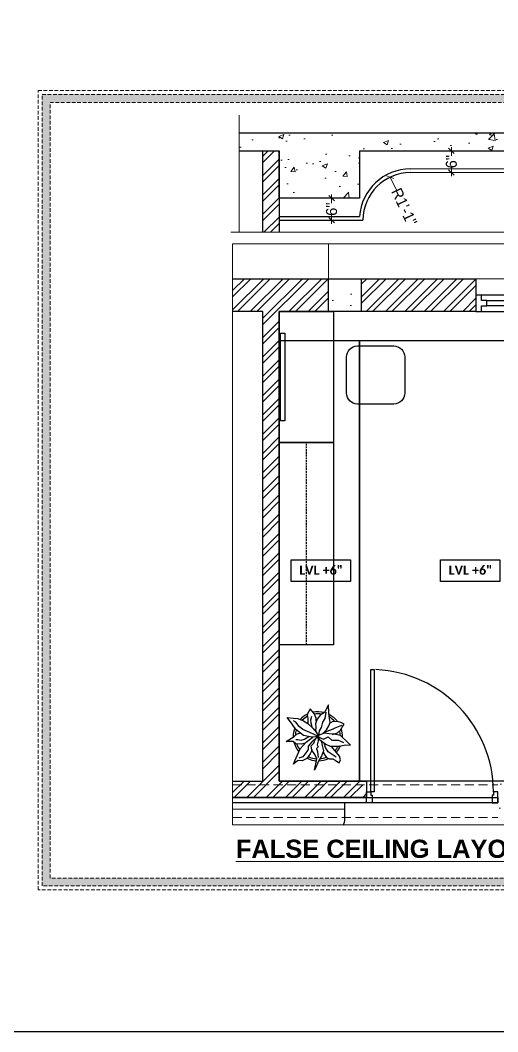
# Model space of a CAD drawing. Header units: millimetres. Extents: x 56222 to 3066687, y -650199 to -121287.
# Drawn here: x 134070.9 to 134202, y -183936.6 to -183658.8 of the extents above; entities that cross this region are included whole.
import ezdxf

# ---------------------------------------------------------------- set-up
doc = ezdxf.new("R2010")
doc.units = ezdxf.units.MM
doc.header["$MEASUREMENT"] = 0
doc.header["$PDMODE"] = 35
for name, pattern in [('DASHED', [0.75, 0.5, -0.25]), ('DASHED2', [0.375, 0.25, -0.125]), ('DASHEDX2', [1.5, 1, -0.5])]:
    doc.linetypes.add(name, pattern=pattern)
doc.layers.get('Defpoints').update_dxf_attribs({"color": 220})
for name, color, linetype in [('AR DOOR', 40, 'Continuous'), ('AR ELE-5', 134, 'Continuous'), ('AR HATCH-7', 7, 'Continuous'), ('Labels and Texts', 8, 'Continuous')]:
    doc.layers.add(name, color=color, linetype=linetype)
for name, color, linetype, lineweight in [('COLUMN', 1, 'Continuous', 30), ('DIM.', 250, 'Continuous', 13), ('Dimension', 10, 'DASHEDX2', 20), ('ELEVATION', 250, 'Continuous', 9), ('FURNITURE', 32, 'Continuous', 9), ('furniture dimensions', 1, 'DASHED', 0), ('FURNITURE-1', 252, 'Continuous', 13), ('GROUND FLOOR', 7, 'Continuous', 9), ('GROUND FLOOR  ( PLINE )', 251, 'Continuous', 30), ('Labelling', 1, 'Continuous', 25), ('NAME PLATE', 7, 'Continuous', 25), ('SECTION ( SLAB PLine )', 104, 'Continuous', 30), ('Text', 7, 'Continuous', 15), ('wall', 7, 'Continuous', 30), ('XX~SLAB ( BEAM )~ ( DIM )', 7, 'Continuous', 9)]:
    doc.layers.add(name, color=color, linetype=linetype, lineweight=lineweight)
doc.layers.add('XX~SLAB ( PLINE )', color=251, linetype='Continuous', plot=False)
doc.styles.add('century g', font='GOTHIC.TTF')
doc.styles.get("Standard").update_dxf_attribs({"font": 'arial.ttf', "height": 6})
doc.dimstyles.new('Archana', dxfattribs={"dimtxt": 2, "dimasz": 0.75, "dimexe": 0.5, "dimexo": 0.5, "dimgap": 0, "dimtad": 0, "dimzin": 0, "dimdsep": 46, "dimlunit": 4, "dimtxsty": 'century g', "dimblk": 'OBLIQUE', "dimcen": 0, "dimdle": 1, "dimclrd": 256, "dimclre": 256, "dimclrt": 256, "dimadec": 0, "dimazin": 0, "dimtfac": 1, "dimtofl": 0, "dimtmove": 1, "dimatfit": 3, "dimfxl": 1, "dimfxlon": 1, "dimtolj": 1, "dimtzin": 0, "dimlwd": -1, "dimlwe": -1, "dimarcsym": 0})
pattern_1 = [(50, (317.057, -275.161), (14.34520365, -1.2550427), [1.5, -16.5]), (355, (317.057, -275.161), (-2.7750267, 15.0438427), [1.2, -13.2]), (100.4514445, (318.252, -275.266), (11.5701769, 13.7887998), [1.2748038, -14.0228422]), (46.1842, (317.057, -271.161), (21.3448266, -3.3103856), [2.25, -24.75]), (96.635635, (318.835, -271.437), (18.693239, 19.482372), [1.9122068, -21.0342752]), (351.184164, (317.057, -271.16), (18.693239, 19.482372), [1.8, -19.8]), (21, (319.057, -272.161), (11.93814104, -8.0523778), [1.5, -16.5]), (326, (319.057, -272.161), (4.8663066, 14.5030009), [1.2, -13.2]), (71.451445, (320.051, -272.832), (16.8044475, 6.45062306), [1.2748038, -14.0228422]), (37.5, (317.0566, -275.161), (0.24319711, 6.65787708), [0, -13.04, 0, -13.4, 0, -13.25]), (7.5, (317.0566, -275.161), (5.26139075, 7.88823424), [0, -7.64, 0, -12.74, 0, -5.05]), (327.5, (312.5966, -275.161), (10.67644872, -0.45109743), [0, -5, 0, -15.6, 0, -20.7]), (317.5, (310.597, -275.161), (11.6637234, 2.00209965), [0, -6.5, 0, -10.36, 0, -14.7])]

# ---------------------------------------------------------------- blocks, each defined once
blk = doc.blocks.new('ARPLS010')
at = {"linetype": 'ByBlock'}
for p, q in [((0.179, 0.666), (0.121, 0.605)), ((0.174, 0.573), (0.179, 0.666)), ((-0.295, 0.42), (-0.302, 0.309)), ((-0.278, 0.467), (-0.295, 0.42)), ((-0.248, 0.54), (-0.278, 0.467)), ((-0.182, 0.493), (-0.248, 0.54)), ((-0.222, 0.484), (-0.164, 0.347)), ((-0.125, 0.459), (-0.182, 0.493)), ((-0.072, 0.404), (-0.125, 0.459)), ((-0.013, 0.459), (-0.044, 0.336)), ((0.121, 0.605), (-0.013, 0.459)), ((0.077, 0.412), (0.091, 0.447)), ((0.091, 0.447), (0.125, 0.522)), ((0.2, 0.432), (0.174, 0.573)), ((0.203, 0.352), (0.2, 0.432)), ((0.409, 0.44), (0.33, 0.38)), ((0.484, 0.459), (0.409, 0.44)), ((0.542, 0.434), (0.484, 0.459)), ((0.485, 0.354), (0.533, 0.42)), ((0.533, 0.42), (0.542, 0.434)), ((-0.469, 0.226), (-0.643, 0.216)), ((-0.643, 0.216), (-0.485, 0.134)), ((-0.362, 0.24), (-0.469, 0.226)), ((-0.278, 0.254), (-0.362, 0.24)), ((-0.302, 0.309), (-0.276, 0.258)), ((-0.21, 0.227), (-0.278, 0.254)), ((-0.132, 0.18), (-0.21, 0.227)), ((-0.164, 0.347), (-0.139, 0.295)), ((-0.139, 0.295), (-0.08, 0.131)), ((-0.038, 0.302), (-0.072, 0.404)), ((-0.049, 0.232), (-0.065, 0.135)), ((-0.044, 0.336), (-0.049, 0.232)), ((0.015, 0.209), (0.08, 0.288)), ((0.056, 0.114), (0.015, 0.209)), ((0.082, 0.358), (0.077, 0.412)), ((0.08, 0.288), (0.082, 0.358)), ((0.16, 0.165), (0.204, 0.254)), ((0.204, 0.254), (0.203, 0.352)), ((0.252, 0.313), (0.216, 0.287)), ((0.318, 0.213), (0.227, 0.157)), ((0.33, 0.38), (0.252, 0.313)), ((0.356, 0.269), (0.318, 0.213)), ((0.425, 0.373), (0.356, 0.269)), ((0.432, 0.176), (0.459, 0.236)), ((0.459, 0.303), (0.485, 0.354)), ((0.459, 0.236), (0.459, 0.303)), ((-0.359, 0.148), (-0.49, 0.172)), ((-0.485, 0.134), (-0.433, 0.051)), ((-0.433, 0.051), (-0.349, -0.011)), ((-0.287, 0.106), (-0.359, 0.148)), ((-0.18, 0.073), (-0.287, 0.106)), ((-0.111, 0.036), (-0.18, 0.073)), ((-0.063, 0.111), (-0.132, 0.18)), ((-0.013, 0.022), (-0.111, 0.036)), ((-0.084, -0.034), (0.007, 0.018)), ((0.003, 0.011), (-0.076, -0.16)), ((-0.065, 0.135), (-0.024, 0.018)), ((-0.024, 0.018), (0.009, 0.005)), ((0.006, -0.002), (0.068, 0.032)), ((0.007, 0.018), (0.02, -0.121)), ((0.009, 0.005), (0.056, 0.114)), ((0.017, -0.002), (0.091, 0.009)), ((0.068, 0.032), (0.16, 0.165)), ((0.088, 0.065), (0.187, 0.091)), ((0.091, 0.009), (0.173, -0.011)), ((0.227, 0.157), (0.132, 0.131)), ((0.173, -0.011), (0.212, 0.004)), ((0.187, 0.091), (0.297, 0.116)), ((0.212, 0.004), (0.252, -0.03)), ((0.297, 0.116), (0.408, 0.071)), ((0.309, 0.109), (0.368, 0.128)), ((0.309, -0.01), (0.43, 0.006)), ((0.368, 0.128), (0.432, 0.176)), ((0.408, 0.071), (0.482, 0.024)), ((0.482, 0.024), (0.689, -0.072)), ((-0.464, -0.073), (-0.558, -0.152)), ((-0.558, -0.152), (-0.517, -0.172)), ((-0.517, -0.172), (-0.447, -0.216)), ((-0.366, -0.036), (-0.464, -0.073)), ((-0.447, -0.216), (-0.363, -0.202)), ((-0.336, -0.142), (-0.413, -0.121)), ((-0.306, -0.033), (-0.366, -0.036)), ((-0.363, -0.202), (-0.263, -0.2)), ((-0.349, -0.011), (-0.256, -0.05)), ((-0.269, -0.135), (-0.336, -0.142)), ((-0.318, -0.29), (-0.259, -0.2)), ((-0.193, -0.113), (-0.269, -0.135)), ((-0.259, -0.2), (-0.168, -0.1)), ((-0.256, -0.05), (-0.185, -0.038)), ((-0.185, -0.038), (-0.114, -0.046)), ((-0.168, -0.1), (-0.084, -0.034)), ((-0.076, -0.16), (-0.138, -0.304)), ((-0.114, -0.046), (-0.093, -0.036)), ((0.02, -0.121), (-0.017, -0.291)), ((0.059, -0.27), (0.005, -0.185)), ((0.01, -0.014), (0.017, -0.002)), ((0.078, -0.064), (0.01, -0.014)), ((0.016, -0.023), (0.116, -0.122)), ((0.07, -0.179), (0.018, -0.1)), ((0.121, -0.239), (0.07, -0.179)), ((0.138, -0.083), (0.078, -0.064)), ((0.116, -0.122), (0.201, -0.195)), ((0.197, -0.135), (0.138, -0.083)), ((0.283, -0.123), (0.197, -0.135)), ((0.201, -0.195), (0.272, -0.198)), ((0.252, -0.03), (0.309, -0.01)), ((0.272, -0.198), (0.311, -0.225)), ((0.277, -0.114), (0.357, -0.156)), ((0.37, -0.064), (0.283, -0.123)), ((0.357, -0.156), (0.455, -0.226)), ((0.462, -0.021), (0.37, -0.064)), ((0.689, -0.072), (0.462, -0.021)), ((-0.368, -0.496), (-0.363, -0.408)), ((-0.363, -0.408), (-0.318, -0.29)), ((-0.199, -0.38), (-0.287, -0.45)), ((-0.138, -0.304), (-0.199, -0.38)), ((-0.017, -0.291), (-0.141, -0.446)), ((-0.042, -0.432), (-0.071, -0.352)), ((0.08, -0.342), (0.059, -0.27)), ((0.064, -0.446), (0.066, -0.407)), ((0.066, -0.407), (0.08, -0.342)), ((0.184, -0.299), (0.121, -0.239)), ((0.141, -0.261), (0.16, -0.336)), ((0.16, -0.336), (0.15, -0.445)), ((0.252, -0.362), (0.184, -0.299)), ((0.376, -0.416), (0.252, -0.362)), ((0.311, -0.225), (0.415, -0.304)), ((0.415, -0.304), (0.447, -0.388)), ((0.455, -0.226), (0.503, -0.317)), ((0.503, -0.317), (0.494, -0.398)), ((0.494, -0.398), (0.528, -0.452)), ((-0.382, -0.625), (-0.368, -0.496)), ((-0.269, -0.533), (-0.382, -0.625)), ((-0.287, -0.45), (-0.314, -0.498)), ((-0.141, -0.446), (-0.269, -0.533)), ((0.002, -0.48), (-0.042, -0.432)), ((0.104, -0.646), (0.002, -0.48)), ((0.106, -0.5), (0.104, -0.646)), ((0.15, -0.445), (0.106, -0.5)), ((0.502, -0.472), (0.376, -0.416)), ((0.567, -0.494), (0.502, -0.472)), ((0.528, -0.452), (0.567, -0.494))]:
    blk.add_line(p, q, dxfattribs=at)
for radius, start, end in [(0.5, 87.2367, 107.9154), (0.458, 91.6596, 104.0784), (0.5, 49.0791, 67.0324), (0.5, 126.2799, 152.7042), (0.458, 130.7647, 148.9789), (0.458, 49.8461, 63.9764), (0.5, 1.3782, 25.7565), (0.5, 164.9216, 191.0302), (0.458, 169.9629, 188.6517), (0.458, 5.0517, 21.9108), (0.458, 334.5625, 357.1532), (0.5, 333.6991, 357.5577), (0.5, 205.1623, 226.3204), (0.458, 207.232, 224.0819), (0.5, 283.5324, 308.8712), (0.458, 289.266, 306.1107), (0.5, 249.553, 272.4234), (0.458, 252.8522, 267.711)]:
    blk.add_arc((0, 0), radius, start, end, dxfattribs=at)
blk = doc.blocks.new('*U20')
for points in [[(0, 0), (0, 1120), (30, 1120), (30, 0)], [(-40, 0), (0, 0), (0, -30), (10, -30), (10, -100), (-40, -100)], [(1160, 0), (1120, 0), (1120, -30), (1110, -30), (1110, -100), (1160, -100)]]:
    blk.add_lwpolyline(points, close=True)
at = {"layer": 'AR ELE-5', "linetype": 'ByBlock', "ltscale": 15}
blk.add_arc((-1.6, -0.7), 1121.6, 0.03474, 87.62699, dxfattribs=at)
blk = doc.blocks.new('_Oblique')
at = {"layer": 'wall', "color": 0, "lineweight": -2}
blk.add_line((-0.5, -0.5), (0.5, 0.5), dxfattribs=at)
blk = doc.blocks.new('*D287')
at = {"layer": 'Defpoints', "color": 0, "linetype": 'Continuous', "lineweight": 30, "transparency": 16777216}
for p in [(134189.21, -183694.69), (134189.23, -183700.59), (134189.24, -183700.59)]:
    blk.add_point(p, dxfattribs=at)
at = {"layer": 'furniture dimensions', "color": 5, "linetype": 'Continuous', "transparency": 16777216}
for p, q in [((134189.23, -183693.69), (134189.23, -183696.03)), ((134189.23, -183700.59), (134188.73, -183700.59)), ((134189.23, -183701.59), (134189.23, -183699.25))]:
    blk.add_line(p, q, dxfattribs=at)
at = {"layer": 'furniture dimensions', "color": 5, "linetype": 'ByBlock', "transparency": 16777216}
blk.add_line((134189.23, -183694.69), (134189.73, -183694.69), dxfattribs=at)
at = {"layer": 'furniture dimensions', "color": 5, "linetype": 'Continuous', "transparency": 16777216, "xscale": 1.5, "yscale": 1.5, "zscale": 1.5}
for p, rotation in [((134189.23, -183694.69), 90), ((134189.23, -183700.59), 270)]:
    blk.add_blockref('_Oblique', p, dxfattribs=dict(at, rotation=rotation))
at = {"layer": 'furniture dimensions', "linetype": 'Continuous', "lineweight": 0, "transparency": 16777216, "insert": (134189.23, -183697.64), "char_height": 3, "attachment_point": 5, "rotation": 90, "style": 'century g'}
blk.add_mtext('\\A1;6"', dxfattribs=at)
blk = doc.blocks.new('*D288')
at = {"layer": 'Defpoints', "color": 0, "linetype": 'Continuous', "lineweight": 30, "transparency": 16777216}
for p in [(134156.35, -183707.69), (134156.35, -183713.69), (134156.35, -183713.69)]:
    blk.add_point(p, dxfattribs=at)
at = {"layer": 'furniture dimensions', "color": 5, "linetype": 'Continuous', "transparency": 16777216}
for p, q in [((134156.35, -183706.69), (134156.35, -183709.08)), ((134156.35, -183714.69), (134156.35, -183712.3)), ((134156.35, -183713.69), (134156.85, -183713.69))]:
    blk.add_line(p, q, dxfattribs=at)
at = {"layer": 'furniture dimensions', "color": 5, "linetype": 'ByBlock', "transparency": 16777216}
blk.add_line((134156.35, -183707.69), (134156.85, -183707.69), dxfattribs=at)
at = {"layer": 'furniture dimensions', "color": 5, "linetype": 'Continuous', "transparency": 16777216, "xscale": 1.5, "yscale": 1.5, "zscale": 1.5}
for p, rotation in [((134156.35, -183707.69), 90), ((134156.35, -183713.69), 270)]:
    blk.add_blockref('_Oblique', p, dxfattribs=dict(at, rotation=rotation))
at = {"layer": 'furniture dimensions', "linetype": 'Continuous', "lineweight": 0, "transparency": 16777216, "insert": (134156.35, -183710.69), "char_height": 3, "attachment_point": 5, "rotation": 90, "style": 'century g'}
blk.add_mtext('\\A1;6"', dxfattribs=at)
blk = doc.blocks.new('*D289')
at = {"layer": 'Defpoints', "color": 0, "linetype": 'Continuous', "lineweight": 30, "transparency": 16777216}
for p in [(134172.45, -183701.88), (134178.01, -183713.69)]:
    blk.add_point(p, dxfattribs=at)
at = {"layer": 'furniture dimensions', "color": 5, "linetype": 'Continuous', "transparency": 16777216}
blk.add_line((134174.13, -183705.45), (134172.45, -183701.88), dxfattribs=at)
at = {"layer": 'furniture dimensions', "color": 5, "linetype": 'Continuous', "transparency": 16777216, "xscale": 1.5, "yscale": 1.5, "zscale": 1.5, "rotation": 115.2309874603518}
blk.add_blockref('_Oblique', (134172.45, -183701.88), dxfattribs=at)
at = {"layer": 'furniture dimensions', "linetype": 'Continuous', "lineweight": 0, "transparency": 16777216, "insert": (134176.3, -183710.06), "char_height": 3, "attachment_point": 5, "rotation": 295.231, "style": 'century g'}
blk.add_mtext('\\A1;R1\'-1"', dxfattribs=at)

msp = doc.modelspace()

# ---------------------------------------------------------------- hatches: boundary and pattern name
at = {"layer": 'AR HATCH-7', "lineweight": 25, "true_color": 0x939598, "transparency": 33554687}
h = msp.add_hatch(dxfattribs=at)
h.set_pattern_fill('ANSI32', color=252, scale=10)
h.set_pattern_definition([(45, (712.531, -243.5383), (-2.65165043, 2.65165043), []), (45, (714.2987, -243.5383), (-2.65165043, 2.65165043), [])])
h.paths.add_polyline_path([(134141.96, -183694.69), (134137.46, -183694.69), (134137.46, -183717.05), (134141.96, -183717.05)])
h.paths.add_polyline_path([(134230.22, -183748.25), (134222.68, -183748.25), (134222.68, -183752.9), (134230.22, -183752.9)], flags=9)
h.paths.add_polyline_path([(134128.3, -183891.61), (134149.81, -183891.61), (134149.81, -183881.31), (134128.3, -183881.31)], flags=9)
h.paths.add_polyline_path([(134345.98, -183764.7), (134379.89, -183764.7), (134379.89, -183761.09), (134345.98, -183761.09)], flags=9)
h.paths.add_polyline_path([(134352.54, -183747.02), (134372, -183747.02), (134372, -183743.4), (134352.54, -183743.4)], flags=9)
h.paths.add_polyline_path([(134354.44, -183742.9), (134368.47, -183742.9), (134368.47, -183739.29), (134354.44, -183739.29)], flags=9)
h.paths.add_polyline_path([(134343.61, -183701.97), (134378.68, -183701.97), (134378.68, -183698.23), (134343.61, -183698.23)], flags=9)
h.paths.add_polyline_path([(134343.41, -183697.43), (134378.86, -183697.43), (134378.86, -183693.69), (134343.41, -183693.69)], flags=9)
h.paths.add_polyline_path([(134365.38, -183824.37), (134378.39, -183824.37), (134378.39, -183821.62), (134365.38, -183821.62)], flags=9)
h.paths.add_polyline_path([(134361.68, -183775.97), (134375.23, -183775.97), (134375.23, -183773.26), (134361.68, -183773.26)], flags=9)
h.paths.add_polyline_path([(134343.61, -183787.35), (134354, -183787.35), (134354, -183784.61), (134343.61, -183784.61)], flags=9)
h.paths.add_polyline_path([(134344.16, -183775.93), (134352.32, -183775.93), (134352.32, -183773.28), (134344.16, -183773.28)], flags=9)
h.paths.add_polyline_path([(134341.47, -183756.48), (134366.26, -183756.48), (134366.26, -183752.74), (134341.47, -183752.74)], flags=9)
h.paths.add_polyline_path([(134346.14, -183864.62), (134366.06, -183864.62), (134366.06, -183861.51), (134346.14, -183861.51)], flags=9)
h.paths.add_polyline_path([(134345.75, -183860.25), (134361.83, -183860.25), (134361.83, -183857.14), (134345.75, -183857.14)], flags=9)
h.paths.add_polyline_path([(134346.12, -183855.3), (134375.66, -183855.3), (134375.66, -183852.19), (134346.12, -183852.19)], flags=9)
h.paths.add_polyline_path([(134346.37, -183851.01), (134369.31, -183851.01), (134369.31, -183847.89), (134346.37, -183847.89)], flags=9)
h.paths.add_polyline_path([(134340.88, -183735.91), (134367.73, -183735.91), (134367.73, -183732.17), (134340.88, -183732.17)], flags=9)
h.paths.add_polyline_path([(134341.47, -183729.02), (134377.45, -183729.02), (134377.45, -183719.5), (134341.47, -183719.5)], flags=9)
h.paths.add_polyline_path([(134341.47, -183718.7), (134380.26, -183718.7), (134380.26, -183715.95), (134341.47, -183715.95)], flags=9)
h.paths.add_polyline_path([(134341.47, -183715.15), (134371.64, -183715.15), (134371.64, -183712.39), (134341.47, -183712.39)], flags=9)
h.paths.add_polyline_path([(134341.7, -183709.67), (134351.81, -183709.67), (134351.81, -183706.92), (134341.7, -183706.92)], flags=9)
h.paths.add_polyline_path([(134370.4, -183809.38), (134373.25, -183809.38), (134373.25, -183807.5), (134370.4, -183807.5)], flags=9)
h.paths.add_polyline_path([(134365.27, -183809.38), (134368.13, -183809.38), (134368.13, -183807.5), (134365.27, -183807.5)], flags=9)
h.paths.add_polyline_path([(134341.62, -183810.01), (134359.43, -183810.01), (134359.43, -183807.27), (134341.62, -183807.27)], flags=9)
h.paths.add_polyline_path([(134366.55, -183815.34), (134377.06, -183815.34), (134377.06, -183811.69), (134366.55, -183811.69)], flags=9)
h.paths.add_polyline_path([(134341.62, -183815.29), (134362.04, -183815.29), (134362.04, -183812.55), (134341.62, -183812.55)], flags=9)
h.paths.add_polyline_path([(134368.25, -183820.23), (134375.45, -183820.23), (134375.45, -183816.59), (134368.25, -183816.59)], flags=9)
h.paths.add_polyline_path([(134341.64, -183824.32), (134356.53, -183824.32), (134356.53, -183821.66), (134341.64, -183821.66)], flags=9)
h.paths.add_polyline_path([(134367.05, -183829.74), (134376.72, -183829.74), (134376.72, -183827.09), (134367.05, -183827.09)], flags=9)
h.paths.add_polyline_path([(134341.62, -183829.55), (134359.29, -183829.55), (134359.29, -183826.81), (134341.62, -183826.81)], flags=9)
h.paths.add_polyline_path([(134341.19, -183819.81), (134350.9, -183819.81), (134350.9, -183817.07), (134341.19, -183817.07)], flags=9)
h.paths.add_polyline_path([(134342.83, -183801.61), (134380.19, -183801.61), (134380.19, -183796.99), (134342.83, -183796.99)], flags=9)
h.paths.add_polyline_path([(134174.23, -183815.3), (134208.02, -183815.3), (134208.02, -183793.46), (134174.23, -183793.46)], flags=9)
at = {"layer": 'AR HATCH-7', "lineweight": 18, "true_color": 0x939598, "transparency": 33554687}
h = msp.add_hatch(dxfattribs=at)
h.set_pattern_fill('ANSI32', color=252, scale=10)
h.set_pattern_definition([(45, (317.0566, -275.161), (-2.65165043, 2.65165043), []), (45, (318.8244, -275.161), (-2.65165043, 2.65165043), [])])
h.paths.add_polyline_path([(134165.96, -183868.78), (134129.16, -183868.78), (134129.16, -183872.28), (134165.96, -183872.28), (134165.96, -183870.78)])
h.paths.add_polyline_path([(134141.96, -183738.78), (134155.46, -183738.78), (134155.46, -183729.78), (134129.16, -183729.78), (134129.16, -183738.78), (134137.46, -183738.78), (134137.46, -183867.78), (134129.16, -183867.78), (134129.16, -183868.78), (134163.96, -183868.78), (134163.96, -183867.78), (134141.96, -183867.78)])
h.paths.add_polyline_path([(134195.96, -183729.78), (134164.46, -183729.78), (134164.46, -183738.78), (134195.96, -183738.78)])
at = {"layer": 'Dimension', "true_color": 0xd39e00}
h = msp.add_hatch(color=42, dxfattribs=at)
h.paths.add_polyline_path([(134076.86, -183679.18), (134076.86, -183896.59), (134385.74, -183896.59), (134385.74, -183679.18)])
h.paths.add_polyline_path([(134079.03, -183681.35), (134383.57, -183681.35), (134383.57, -183894.42), (134079.03, -183894.42)], flags=16)
at = {"layer": 'FURNITURE-1', "lineweight": 18, "true_color": 0xc7c8ca}
h = msp.add_hatch(dxfattribs=at)
h.set_pattern_fill('AR-CONC', color=9, scale=2)
h.set_pattern_definition([(50, (1424.085, -322.456), (14.34520365, -1.2550427), [1.5, -16.5]), (355, (1424.085, -322.456), (-2.7750267, 15.0438427), [1.2, -13.2]), (100.4514445, (1425.28, -322.561), (11.5701769, 13.7887998), [1.2748038, -14.0228422]), (46.1842, (1424.085, -318.456), (21.3448266, -3.3103856), [2.25, -24.75]), (96.635635, (1425.863, -318.732), (18.693239, 19.482372), [1.9122068, -21.0342752]), (351.184164, (1424.085, -318.456), (18.693239, 19.482372), [1.8, -19.8]), (21, (1426.085, -319.456), (11.93814104, -8.0523778), [1.5, -16.5]), (326, (1426.085, -319.456), (4.8663066, 14.5030009), [1.2, -13.2]), (71.451445, (1427.08, -320.127), (16.8044475, 6.45062306), [1.2748038, -14.0228422]), (37.5, (1424.085, -322.4563), (0.24319711, 6.65787708), [0, -13.04, 0, -13.4, 0, -13.25]), (7.5, (1424.085, -322.456), (5.26139075, 7.88823424), [0, -7.64, 0, -12.74, 0, -5.05]), (327.5, (1419.625, -322.4563), (10.67644872, -0.45109743), [0, -5, 0, -15.6, 0, -20.7]), (317.5, (1417.625, -322.456), (11.6637234, 2.00209965), [0, -6.5, 0, -10.36, 0, -14.7])])
h.paths.add_polyline_path([(134163.96, -183694.69), (134291.96, -183694.69), (134291.96, -183707.69), (134300.96, -183707.69), (134300.96, -183694.69), (134305.16, -183694.69), (134305.16, -183689.69), (134130.96, -183689.69), (134130.96, -183694.69), (134141.96, -183694.69), (134141.96, -183707.69), (134163.96, -183707.69)])
h = msp.add_hatch(dxfattribs=at)
h.set_pattern_fill('AR-CONC', color=9, scale=2)
h.set_pattern_definition(pattern_1)
h.paths.add_polyline_path([(134216.96, -183867.78), (134201.96, -183867.78), (134201.96, -183876.78), (134216.96, -183876.78)])
h.paths.add_polyline_path([(134164.46, -183729.78), (134155.46, -183729.78), (134155.46, -183738.78), (134156.9, -183738.78), (134164.46, -183738.78)])
h.paths.add_polyline_path([(134296.96, -183729.78), (134287.96, -183729.78), (134287.96, -183744.78), (134296.96, -183744.78)])
h = msp.add_hatch(dxfattribs=at)
h.set_pattern_fill('AR-CONC', color=9, scale=2)
h.set_pattern_definition(pattern_1)
h.paths.add_polyline_path([(134164.46, -183729.78), (134155.46, -183729.78), (134155.46, -183738.78), (134156.9, -183738.78), (134164.46, -183738.78)])

# ---------------------------------------------------------------- linework, layer by layer
at = {"color": 9, "lineweight": 25, "true_color": 0xc7c8ca}
msp.add_lwpolyline([(134142.33, -183744.78), (134143.51, -183744.78), (134143.51, -183768.79), (134142.33, -183768.79)], close=True, dxfattribs=at)
at = {"layer": 'COLUMN'}
msp.add_lwpolyline([(134155.46, -183729.78), (134164.46, -183729.78), (134164.46, -183738.78), (134155.46, -183738.78)], close=True, dxfattribs=at)
at = {"layer": 'Dimension', "color": 42, "true_color": 0xd39e00, "elevation": 0.12}
for points in [[(134075.78, -183678.09), (134386.82, -183678.09), (134386.82, -183897.67), (134075.78, -183897.67)], [(134076.86, -183679.18), (134385.74, -183679.18), (134385.74, -183896.59), (134076.86, -183896.59)], [(134079.03, -183681.35), (134383.57, -183681.35), (134383.57, -183894.42), (134079.03, -183894.42)]]:
    msp.add_lwpolyline(points, close=True, dxfattribs=at)
at = {"layer": 'ELEVATION', "lineweight": 0}
msp.add_lwpolyline([(134129.16, -183720.18), (134314.41, -183720.18), (134314.41, -183879.85), (134129.16, -183879.85)], close=True, dxfattribs=at)
at = {"layer": 'FURNITURE', "lineweight": 25}
msp.add_line((134141.96, -183746.78), (134287.96, -183746.78), dxfattribs=at)
at = {"layer": 'FURNITURE', "color": 9, "linetype": 'DASHED', "lineweight": 25, "true_color": 0xc7c8ca}
msp.add_line((134149.43, -183830.37), (134149.43, -183774.81), dxfattribs=at)
at = {"layer": 'FURNITURE', "lineweight": 30}
msp.add_line((134159.96, -183878.28), (134159.96, -183873.78), dxfattribs=at)
at = {"layer": 'FURNITURE', "color": 9, "lineweight": 25, "true_color": 0xc7c8ca}
for points in [[(134141.96, -183738.78), (134156.9, -183738.78), (134156.9, -183774.81), (134141.96, -183774.81)], [(134141.96, -183774.81), (134156.9, -183774.81), (134156.9, -183830.37), (134141.96, -183830.37)]]:
    msp.add_lwpolyline(points, close=True, dxfattribs=at)
msp.add_lwpolyline([(134163.44, -183748.27), (134173.41, -183748.27, -0.414214), (134176.41, -183751.27), (134176.41, -183761.23, -0.414214), (134173.41, -183764.23), (134163.44, -183764.23, -0.414214), (134160.44, -183761.23), (134160.44, -183751.27, -0.414214)], format="xyb", close=True, dxfattribs=at)
at = {"layer": 'FURNITURE', "lineweight": 30}
msp.add_lwpolyline([(134129.16, -183872.28), (134201.96, -183872.28), (134201.96, -183873.78), (134129.16, -183873.78)], dxfattribs=at)
at = {"layer": 'FURNITURE', "lineweight": 5}
msp.add_lwpolyline([(134129.16, -183873.78), (134159.96, -183873.78), (134159.96, -183875.49), (134129.16, -183875.49)], dxfattribs=at)
at = {"layer": 'FURNITURE', "lineweight": 30}
msp.add_arc((134156.96, -183878.28), 3, 328.4114, 0, dxfattribs=at)
at = {"layer": 'GROUND FLOOR', "color": 6, "lineweight": 30}
for p, q in [((134163.95, -183699.69), (134163.96, -183699.69)), ((134163.96, -183700.69), (134163.96, -183700.69)), ((134177.96, -183699.64), (134291.96, -183699.19)), ((134177.96, -183700.64), (134291.96, -183700.19)), ((134141.96, -183712.69), (134163.99, -183712.69)), ((134141.96, -183713.69), (134164.96, -183713.69)), ((134163.96, -183746.78), (134163.96, -183867.78))]:
    msp.add_line(p, q, dxfattribs=at)
at = {"layer": 'GROUND FLOOR'}
for p, q in [((134296.96, -183729.78), (134129.16, -183729.78)), ((134195.96, -183729.78), (134195.96, -183738.78)), ((134137.46, -183738.78), (134129.16, -183738.78)), ((134137.46, -183738.78), (134137.46, -183867.78)), ((134287.96, -183738.78), (134141.96, -183738.78)), ((134141.96, -183738.78), (134141.96, -183867.78)), ((134137.46, -183867.78), (134129.16, -183867.78)), ((134141.96, -183867.78), (134159.96, -183867.78)), ((134159.96, -183872.28), (134129.16, -183872.28))]:
    msp.add_line(p, q, dxfattribs=at)
at = {"layer": 'GROUND FLOOR', "color": 6, "lineweight": 30}
for points in [[(134141.96, -183746.78), (134163.96, -183746.78), (134163.96, -183867.78), (134141.96, -183867.78)], [(134163.96, -183746.78), (134292.46, -183746.78), (134292.46, -183867.78), (134163.96, -183867.78)]]:
    msp.add_lwpolyline(points, close=True, dxfattribs=at)
for radius, end in [(14.05, 175.92), (13.05, 180)]:
    msp.add_arc((134178.01, -183713.69), radius, 90.2234, end, dxfattribs=at)
at = {"layer": 'GROUND FLOOR  ( PLINE )'}
for points in [[(134129.16, -183729.78), (134195.96, -183729.78), (134195.96, -183738.78), (134141.96, -183738.78), (134141.96, -183867.78), (134165.96, -183867.78), (134165.96, -183872.28), (134129.16, -183872.28)], [(134129.16, -183867.78), (134137.46, -183867.78), (134137.46, -183738.78), (134129.16, -183738.78)]]:
    msp.add_lwpolyline(points, dxfattribs=at)
at = {"layer": 'Labelling', "color": 251, "linetype": 'DASHED2', "lineweight": 0, "ltscale": 10, "true_color": 0x636466}
for p, q in [((134129.16, -183868.78), (134201.96, -183868.78)), ((134129.16, -183877.78), (134201.96, -183877.78))]:
    msp.add_line(p, q, dxfattribs=at)
at = {"layer": 'Labels and Texts', "color": 1, "lineweight": 30, "ltscale": 0.3}
for points in [[(134145.27, -183807.04), (134161.51, -183807.04), (134161.51, -183812.94), (134145.27, -183812.94)], [(134186.28, -183807.04), (134202.53, -183807.04), (134202.53, -183812.94), (134186.28, -183812.94)]]:
    msp.add_lwpolyline(points, close=True, dxfattribs=at)
at = {"layer": 'SECTION ( SLAB PLine )', "color": 1}
for p, q in [((134130.96, -183689.69), (134305.16, -183689.69)), ((134130.96, -183694.69), (134141.96, -183694.69)), ((134163.96, -183694.69), (134291.96, -183694.69))]:
    msp.add_line(p, q, dxfattribs=at)
msp.add_lwpolyline([(134163.96, -183694.69), (134163.96, -183707.69), (134141.96, -183707.69), (134141.96, -183694.69)], dxfattribs=at)
at = {"layer": 'Text', "color": 251, "linetype": 'Continuous', "lineweight": 0, "true_color": 0x636466}
for points in [[(134130.96, -183684.87), (134130.96, -183717.05)], [(134309.13, -183717.05), (134226.94, -183717.05), (134226.16, -183715.79), (134225.91, -183718.22), (134225.07, -183717.05), (134128.71, -183717.05)]]:
    msp.add_lwpolyline(points, dxfattribs=at)
at = {"layer": 'XX~SLAB ( BEAM )~ ( DIM )'}
msp.add_line((134165.96, -183872.28), (134165.96, -183873.78), dxfattribs=at)
at = {"layer": 'XX~SLAB ( BEAM )~ ( DIM )', "color": 3, "lineweight": 30}
msp.add_lwpolyline([(133756.78, -183380.93), (135103.43, -183380.93), (135103.43, -183936.65), (133756.78, -183936.65)], close=True, dxfattribs=at)
at = {"layer": 'XX~SLAB ( BEAM )~ ( DIM )', "lineweight": 30}
msp.add_lwpolyline([(134137.46, -183717.05), (134137.46, -183694.69), (134141.96, -183694.69), (134141.96, -183717.05)], dxfattribs=at)
at = {"layer": 'XX~SLAB ( BEAM )~ ( DIM )'}
msp.add_lwpolyline([(134155.46, -183720.18), (134155.46, -183729.78), (134129.16, -183729.78)], dxfattribs=at)
at = {"layer": 'XX~SLAB ( PLINE )'}
msp.add_lwpolyline([(134255.96, -183734.28), (134254.46, -183734.28), (134254.46, -183735.78), (134252.96, -183735.78), (134252.96, -183737.28), (134198.96, -183737.28), (134198.96, -183735.78), (134197.46, -183735.78), (134197.46, -183734.28), (134195.96, -183734.28), (134195.96, -183738.78), (134197.46, -183738.78), (134197.46, -183737.28), (134198.96, -183737.28), (134198.96, -183735.78), (134252.96, -183735.78), (134252.96, -183737.28), (134254.46, -183737.28), (134254.46, -183738.78), (134255.96, -183738.78), (134255.96, -183734.28), (134195.96, -183734.28), (134195.96, -183738.78), (134255.96, -183738.78)], close=True, dxfattribs=at)

# ---------------------------------------------------------------- block references
at = {"xscale": 13.47973786482115, "yscale": 13.47973786482115, "zscale": 13.47973786482115, "rotation": 270.1064490459869}
msp.add_blockref('ARPLS010', (134152.56, -183855.48), dxfattribs=at)
at = {"layer": 'AR DOOR', "linetype": 'ByBlock', "lineweight": -2, "extrusion": (0, 0, -1), "xscale": -0.02999999999997555, "yscale": 0.02999999999997555, "zscale": -0.02999999999997555}
msp.add_blockref('*U20', (-134167.16, -183870.78), dxfattribs=at)

# ---------------------------------------------------------------- texts
at = {"layer": 'DIM.', "color": 1, "insert": (134130.06, -183883.88), "char_height": 5, "attachment_point": 1}
msp.add_mtext_dynamic_manual_height_columns('{\\fArial|b1|i0|c0|p34;\\LFALSE CEILING LAYOUT}', width=111.5588, gutter_width=1, heights=[0], dxfattribs=at)
at = {"layer": 'NAME PLATE', "color": 251, "true_color": 0x636466, "char_height": 2.5, "attachment_point": 5, "style": 'century g'}
for insert in [(134153.47, -183809.86), (134194.49, -183809.86)]:
    msp.add_mtext_dynamic_manual_height_columns('{\\fCalibri|b1|i0|c0|p34;\\C256;\\c0;LVL +6"}', width=51.7191, gutter_width=1, heights=[0], dxfattribs=dict(at, insert=insert))

# ---------------------------------------------------------------- dimensions: what is measured, and where the dimension line sits
at = {"layer": 'furniture dimensions', "color": 5, "linetype": 'Continuous', "lineweight": 0}
for base, p1, p2, picture, middle in [((134189.23, -183700.59), (134189.21, -183694.69), (134189.24, -183700.59), '*D287', (134189.23, -183697.64)), ((134156.35, -183713.69), (134156.35, -183707.69), (134156.35, -183713.69), '*D288', (134156.35, -183710.69))]:
    dim = msp.add_linear_dim(base=base, p1=p1, p2=p2, angle=90, dimstyle='Archana', override={"dimtxt": 3, "dimasz": 1.5, "dimdec": 0, "dimclrd": 5, "dimclre": 5, "dimfxl": 4}, dxfattribs=at)
    dim.commit()
    dim.dimension.update_dxf_attribs({"geometry": picture, "text_midpoint": middle})
dim = msp.add_radius_dim(center=(134178.01, -183713.69), mpoint=(134172.45, -183701.88), dimstyle='Archana', override={"dimtxt": 3, "dimasz": 1.5, "dimdec": 0, "dimclrd": 5, "dimclre": 5, "dimfxl": 4}, dxfattribs=at)
dim.commit()
dim.dimension.update_dxf_attribs({"geometry": '*D289', "text_midpoint": (134176.3, -183710.06), "dimtype": 164})

doc.saveas('drawing.dxf')
